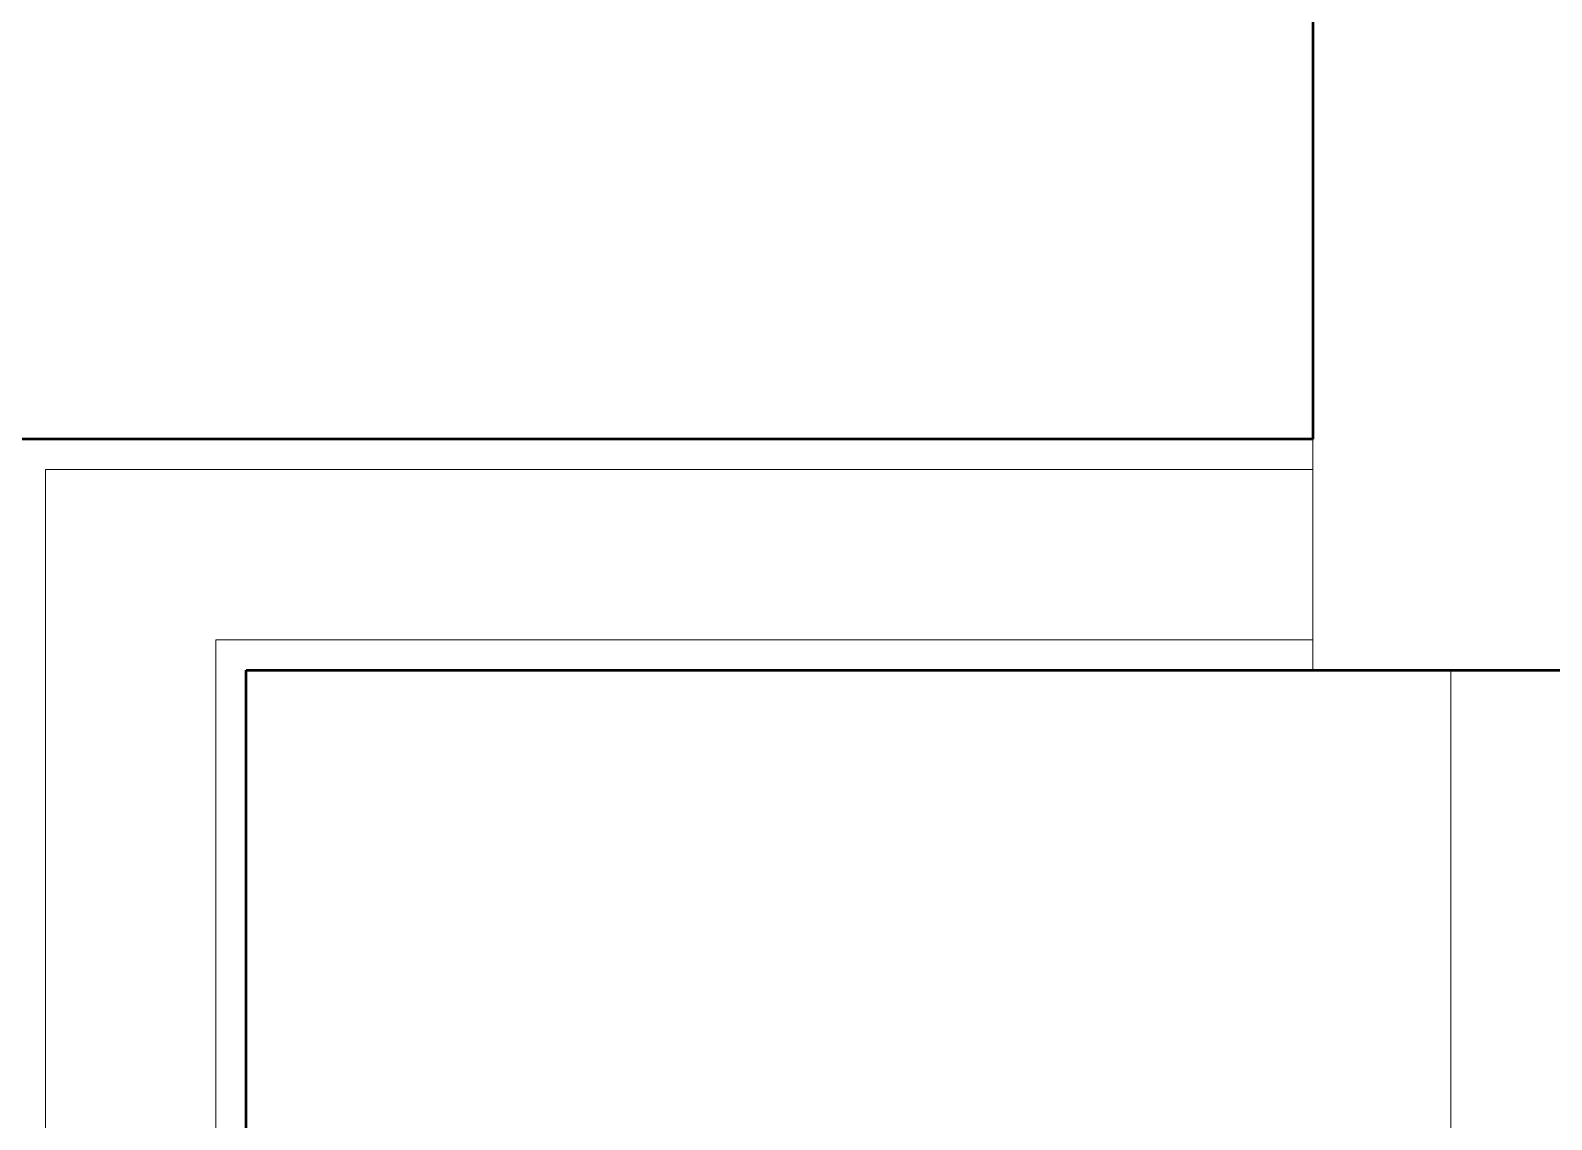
# Model space of a CAD drawing. Header units: inches. Extents: x -4235 to -464, y 9767 to 12463.
# Drawn here: x -2781.54 to -2750.25, y 11940.1 to 11962.51 of the extents above; entities that cross this region are included whole.
import ezdxf

# ---------------------------------------------------------------- set-up
doc = ezdxf.new("R2010")
doc.units = ezdxf.units.IN
doc.header["$MEASUREMENT"] = 0
for name, color, linetype, lineweight in [('0-1', 7, 'Continuous', 5), ('A-FLOR-5', 254, 'Continuous', 13), ('A-WALL-3', 50, 'Continuous', 13), ('I-WALL-1', 250, 'Continuous', 50), ('S-FNDN-2', 250, 'Continuous', 50)]:
    doc.layers.add(name, color=color, linetype=linetype, lineweight=lineweight)

# ---------------------------------------------------------------- blocks, each defined once
blk = doc.blocks.new('CTR - 1st Phase - Common Walls_rvt-1-BACKGROUND - BASEMENT')
at = {"layer": 'A-WALL-3'}
for p, q in [((-2755.161, 11954.102), (-2755.161, 11953.477)), ((-2755.161, 11953.477), (-2755.161, 11954.102)), ((-2781.224, 11953.477), (-2755.161, 11953.477)), ((-2781.224, 11949.977), (-2781.224, 11953.477)), ((-2755.161, 11953.477), (-2755.161, 11949.977)), ((-2755.161, 11949.977), (-2755.161, 11953.477)), ((-2781.224, 11949.352), (-2781.224, 11949.977)), ((-2777.724, 11949.977), (-2755.161, 11949.977)), ((-2777.724, 11949.352), (-2777.724, 11949.977)), ((-2755.161, 11949.977), (-2755.161, 11949.352)), ((-2755.161, 11949.352), (-2755.161, 11949.977)), ((-2781.224, 11849.564), (-2781.224, 11949.352)), ((-2777.724, 11849.564), (-2777.724, 11949.352))]:
    blk.add_line(p, q, dxfattribs=at)
at = {"layer": 'I-WALL-1'}
for p, q in [((-2755.161, 11954.102), (-2781.849, 11954.102)), ((-2777.099, 11949.352), (-2755.161, 11949.352)), ((-2777.099, 11849.564), (-2777.099, 11949.352))]:
    blk.add_line(p, q, dxfattribs=at)
at = {"layer": 'S-FNDN-2'}
for p, q in [((-2755.161, 12077.627), (-2755.161, 11954.977)), ((-2755.161, 11954.977), (-2755.161, 11954.102)), ((-2755.161, 11949.352), (-2717.099, 11949.352))]:
    blk.add_line(p, q, dxfattribs=at)

msp = doc.modelspace()

# ---------------------------------------------------------------- linework, layer by layer
at = {"layer": 'A-FLOR-5'}
msp.add_line((-2752.324, 11949.352), (-2752.324, 11873.709), dxfattribs=at)

# ---------------------------------------------------------------- block references
at = {"layer": '0-1'}
msp.add_blockref('CTR - 1st Phase - Common Walls_rvt-1-BACKGROUND - BASEMENT', (0, 0), dxfattribs=at)

doc.saveas('drawing.dxf')
